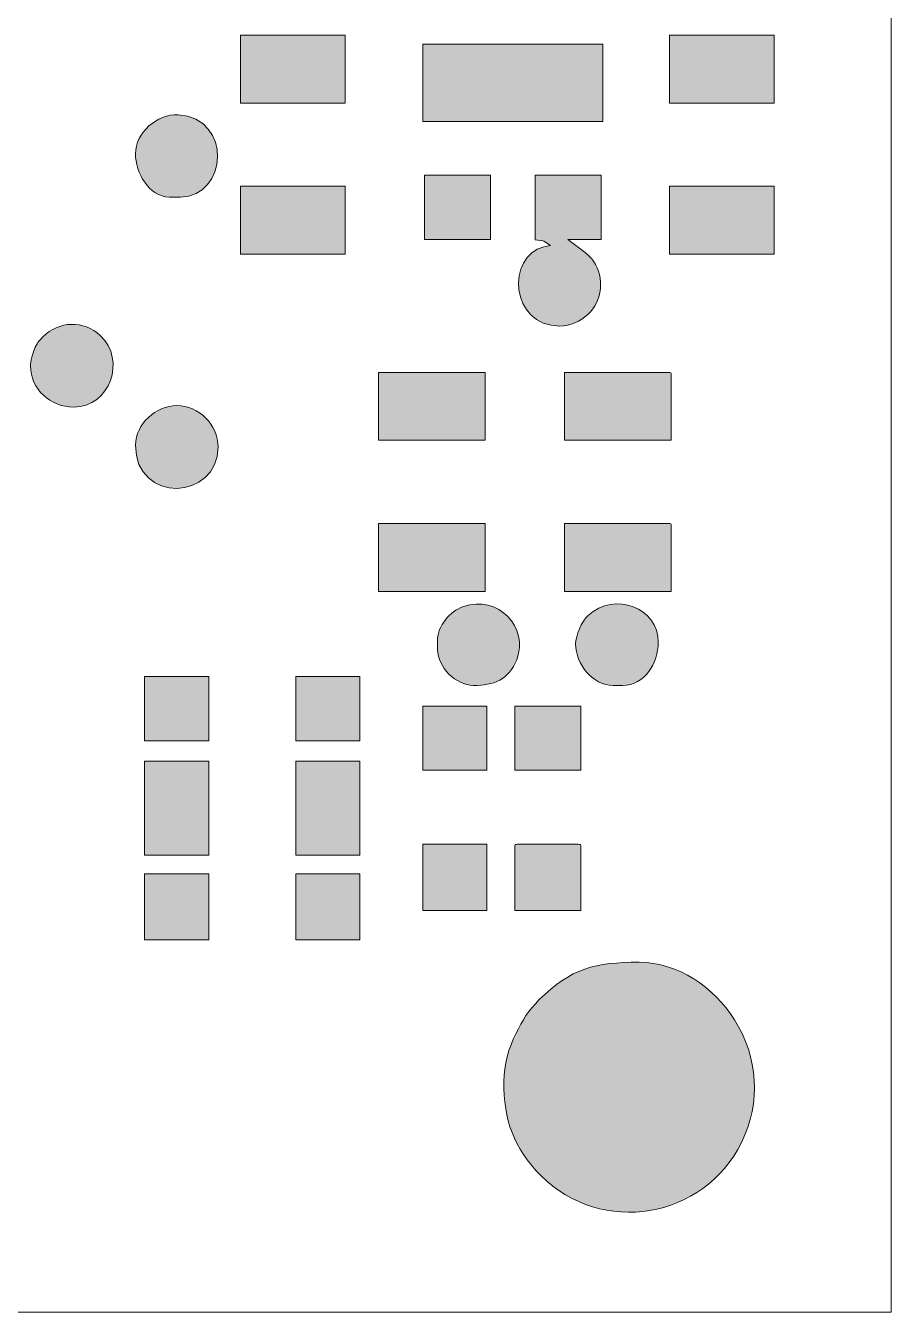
# Model space of a CAD drawing. Header units: centimetres. Extents: x 25 to 35.8, y -8.7 to 7.3.
# Drawn here: x 28.333 to 29.825, y -0.151 to 2.065 of the extents above; entities that cross this region are included whole.
import ezdxf

# ---------------------------------------------------------------- set-up
doc = ezdxf.new("R2010")
doc.units = ezdxf.units.CM
doc.header["$MEASUREMENT"] = 0
doc.layers.add('Layer 1', color=7, linetype='Continuous')

msp = doc.modelspace()

# ---------------------------------------------------------------- hatches: boundary and pattern name
at = {"layer": 'Layer 1', "true_color": 0x373435}
h = msp.add_hatch(color=250, dxfattribs=at)
edge = h.paths.add_edge_path()
edge.add_spline(control_points=[(28.70309, 1.93197), (28.70309, 1.93197), (28.88354, 1.93197), (28.88354, 1.93197), (28.88354, 1.93197), (28.88354, 2.04895), (28.88354, 2.04895), (28.88354, 2.04895), (28.70309, 2.04895), (28.70309, 2.04895), (28.70309, 2.04895), (28.70309, 1.93197), (28.70309, 1.93197)], knot_values=[0, 0, 0, 0, 0.25, 0.25, 0.25, 0.5, 0.5, 0.5, 0.75, 0.75, 0.75, 1, 1, 1, 1], degree=3, periodic=1)
h = msp.add_hatch(color=250, dxfattribs=at)
edge = h.paths.add_edge_path()
edge.add_spline(control_points=[(29.44264, 1.93197), (29.44264, 1.93197), (29.62309, 1.93197), (29.62309, 1.93197), (29.62309, 1.93197), (29.62309, 2.04895), (29.62309, 2.04895), (29.62309, 2.04895), (29.44264, 2.04895), (29.44264, 2.04895), (29.44264, 2.04895), (29.44264, 1.93197), (29.44264, 1.93197)], knot_values=[0, 0, 0, 0, 0.25, 0.25, 0.25, 0.5, 0.5, 0.5, 0.75, 0.75, 0.75, 1, 1, 1, 1], degree=3, periodic=1)
h = msp.add_hatch(color=250, dxfattribs=at)
edge = h.paths.add_edge_path()
edge.add_spline(control_points=[(29.01732, 1.90022), (29.01732, 1.90022), (29.3279, 1.90022), (29.3279, 1.90022), (29.3279, 1.90022), (29.3279, 2.03308), (29.3279, 2.03308), (29.3279, 2.03308), (29.01732, 2.03308), (29.01732, 2.03308), (29.01732, 2.03308), (29.01732, 1.90022), (29.01732, 1.90022)], knot_values=[0, 0, 0, 0, 0.25, 0.25, 0.25, 0.5, 0.5, 0.5, 0.75, 0.75, 0.75, 1, 1, 1, 1], degree=3, periodic=1)
h = msp.add_hatch(color=250, dxfattribs=at)
edge = h.paths.add_edge_path()
edge.add_spline(control_points=[(28.52217, 1.84443), (28.52217, 1.81273), (28.54528, 1.77007), (28.58065, 1.77007), (28.58065, 1.77007), (28.5997, 1.77007), (28.5997, 1.77007), (28.68032, 1.77007), (28.69069, 1.90595), (28.5956, 1.91158), (28.55984, 1.9137), (28.52217, 1.8808), (28.52217, 1.84443)], knot_values=[0, 0, 0, 0, 0.25, 0.25, 0.25, 0.5, 0.5, 0.5, 0.75, 0.75, 0.75, 1, 1, 1, 1], degree=3, periodic=1)
h = msp.add_hatch(color=250, dxfattribs=at)
edge = h.paths.add_edge_path()
edge.add_spline(control_points=[(29.0205, 1.69705), (29.0205, 1.69705), (29.13428, 1.69705), (29.13428, 1.69705), (29.13428, 1.69705), (29.13428, 1.80768), (29.13428, 1.80768), (29.13428, 1.80768), (29.0205, 1.80768), (29.0205, 1.80768), (29.0205, 1.80768), (29.0205, 1.69705), (29.0205, 1.69705)], knot_values=[0, 0, 0, 0, 0.25, 0.25, 0.25, 0.5, 0.5, 0.5, 0.75, 0.75, 0.75, 1, 1, 1, 1], degree=3, periodic=1)
h = msp.add_hatch(color=250, dxfattribs=at)
edge = h.paths.add_edge_path()
edge.add_spline(control_points=[(29.21094, 1.69643), (29.21094, 1.69643), (29.22438, 1.69465), (29.22438, 1.69465), (29.22547, 1.6943), (29.22671, 1.6937), (29.22768, 1.69308), (29.22768, 1.69308), (29.23764, 1.68669), (29.23764, 1.68669), (29.23764, 1.68669), (29.22611, 1.684), (29.22611, 1.684), (29.16082, 1.66879), (29.16738, 1.54784), (29.25355, 1.54784), (29.27073, 1.54784), (29.28929, 1.55632), (29.30182, 1.56787), (29.32711, 1.59118), (29.33108, 1.63114), (29.31163, 1.65936), (29.30812, 1.66445), (29.30191, 1.67061), (29.29722, 1.6745), (29.29722, 1.6745), (29.2671, 1.69705), (29.2671, 1.69705), (29.2671, 1.69705), (29.32473, 1.69705), (29.32473, 1.69705), (29.32473, 1.69705), (29.32473, 1.80768), (29.32473, 1.80768), (29.32473, 1.80768), (29.21094, 1.80768), (29.21094, 1.80768), (29.21094, 1.80768), (29.21094, 1.69643), (29.21094, 1.69643)], knot_values=[0, 0, 0, 0, 0.0769231, 0.0769231, 0.0769231, 0.1538462, 0.1538462, 0.1538462, 0.2307692, 0.2307692, 0.2307692, 0.3076923, 0.3076923, 0.3076923, 0.3846154, 0.3846154, 0.3846154, 0.4615385, 0.4615385, 0.4615385, 0.5384615, 0.5384615, 0.5384615, 0.6153846, 0.6153846, 0.6153846, 0.6923077, 0.6923077, 0.6923077, 0.7692308, 0.7692308, 0.7692308, 0.8461538, 0.8461538, 0.8461538, 0.9230769, 0.9230769, 0.9230769, 1, 1, 1, 1], degree=3, periodic=1)
h = msp.add_hatch(color=250, dxfattribs=at)
edge = h.paths.add_edge_path()
edge.add_spline(control_points=[(28.70309, 1.67165), (28.70309, 1.67165), (28.88354, 1.67165), (28.88354, 1.67165), (28.88354, 1.67165), (28.88354, 1.78864), (28.88354, 1.78864), (28.88354, 1.78864), (28.70309, 1.78864), (28.70309, 1.78864), (28.70309, 1.78864), (28.70309, 1.67165), (28.70309, 1.67165)], knot_values=[0, 0, 0, 0, 0.25, 0.25, 0.25, 0.5, 0.5, 0.5, 0.75, 0.75, 0.75, 1, 1, 1, 1], degree=3, periodic=1)
h = msp.add_hatch(color=250, dxfattribs=at)
edge = h.paths.add_edge_path()
edge.add_spline(control_points=[(29.44264, 1.67165), (29.44264, 1.67165), (29.62309, 1.67165), (29.62309, 1.67165), (29.62309, 1.67165), (29.62309, 1.78864), (29.62309, 1.78864), (29.62309, 1.78864), (29.44264, 1.78864), (29.44264, 1.78864), (29.44264, 1.78864), (29.44264, 1.67165), (29.44264, 1.67165)], knot_values=[0, 0, 0, 0, 0.25, 0.25, 0.25, 0.5, 0.5, 0.5, 0.75, 0.75, 0.75, 1, 1, 1, 1], degree=3, periodic=1)
h = msp.add_hatch(color=250, dxfattribs=at)
edge = h.paths.add_edge_path()
edge.add_spline(control_points=[(28.34125, 1.47935), (28.34125, 1.43908), (28.37597, 1.40816), (28.4156, 1.40816), (28.47839, 1.40816), (28.50678, 1.48956), (28.46158, 1.53141), (28.43271, 1.55815), (28.39038, 1.55688), (28.36265, 1.52914), (28.35535, 1.52185), (28.35225, 1.51777), (28.34807, 1.50821), (28.3453, 1.50186), (28.34125, 1.48621), (28.34125, 1.47935)], knot_values=[0, 0, 0, 0, 0.2, 0.2, 0.2, 0.4, 0.4, 0.4, 0.6, 0.6, 0.6, 0.8, 0.8, 0.8, 1, 1, 1, 1], degree=3, periodic=1)
h = msp.add_hatch(color=250, dxfattribs=at)
edge = h.paths.add_edge_path()
edge.add_spline(control_points=[(28.94115, 1.35102), (28.94115, 1.35102), (29.12476, 1.35102), (29.12476, 1.35102), (29.12476, 1.35102), (29.12476, 1.468), (29.12476, 1.468), (29.12476, 1.468), (28.94115, 1.468), (28.94115, 1.468), (28.94115, 1.468), (28.94115, 1.35102), (28.94115, 1.35102)], knot_values=[0, 0, 0, 0, 0.25, 0.25, 0.25, 0.5, 0.5, 0.5, 0.75, 0.75, 0.75, 1, 1, 1, 1], degree=3, periodic=1)
h = msp.add_hatch(color=250, dxfattribs=at)
edge = h.paths.add_edge_path()
edge.add_spline(control_points=[(29.26172, 1.35102), (29.26172, 1.35102), (29.44534, 1.35102), (29.44534, 1.35102), (29.44534, 1.35102), (29.44534, 1.46348), (29.44534, 1.46348), (29.44534, 1.46412), (29.44526, 1.46694), (29.44479, 1.46745), (29.44428, 1.46792), (29.44146, 1.468), (29.44082, 1.468), (29.44082, 1.468), (29.26172, 1.468), (29.26172, 1.468), (29.26172, 1.468), (29.26172, 1.35102), (29.26172, 1.35102)], knot_values=[0, 0, 0, 0, 0.1666667, 0.1666667, 0.1666667, 0.3333333, 0.3333333, 0.3333333, 0.5, 0.5, 0.5, 0.6666667, 0.6666667, 0.6666667, 0.8333333, 0.8333333, 0.8333333, 1, 1, 1, 1], degree=3, periodic=1)
h = msp.add_hatch(color=250, dxfattribs=at)
edge = h.paths.add_edge_path()
edge.add_spline(control_points=[(28.52217, 1.34284), (28.52217, 1.24054), (28.66453, 1.2475), (28.66453, 1.33967), (28.66453, 1.37756), (28.63124, 1.41086), (28.59335, 1.41086), (28.55788, 1.41086), (28.52217, 1.37911), (28.52217, 1.34284)], knot_values=[0, 0, 0, 0, 0.3333333, 0.3333333, 0.3333333, 0.6666667, 0.6666667, 0.6666667, 1, 1, 1, 1], degree=3, periodic=1)
h = msp.add_hatch(color=250, dxfattribs=at)
edge = h.paths.add_edge_path()
edge.add_spline(control_points=[(28.94115, 1.0907), (28.94115, 1.0907), (29.12476, 1.0907), (29.12476, 1.0907), (29.12476, 1.0907), (29.12476, 1.20768), (29.12476, 1.20768), (29.12476, 1.20768), (28.94115, 1.20768), (28.94115, 1.20768), (28.94115, 1.20768), (28.94115, 1.0907), (28.94115, 1.0907)], knot_values=[0, 0, 0, 0, 0.25, 0.25, 0.25, 0.5, 0.5, 0.5, 0.75, 0.75, 0.75, 1, 1, 1, 1], degree=3, periodic=1)
h = msp.add_hatch(color=250, dxfattribs=at)
edge = h.paths.add_edge_path()
edge.add_spline(control_points=[(29.26172, 1.0907), (29.26172, 1.0907), (29.44534, 1.0907), (29.44534, 1.0907), (29.44534, 1.0907), (29.44534, 1.20316), (29.44534, 1.20316), (29.44534, 1.2038), (29.44526, 1.20662), (29.44479, 1.20713), (29.44428, 1.2076), (29.44146, 1.20768), (29.44082, 1.20768), (29.44082, 1.20768), (29.26172, 1.20768), (29.26172, 1.20768), (29.26172, 1.20768), (29.26172, 1.0907), (29.26172, 1.0907)], knot_values=[0, 0, 0, 0, 0.1666667, 0.1666667, 0.1666667, 0.3333333, 0.3333333, 0.3333333, 0.5, 0.5, 0.5, 0.6666667, 0.6666667, 0.6666667, 0.8333333, 0.8333333, 0.8333333, 1, 1, 1, 1], degree=3, periodic=1)
h = msp.add_hatch(color=250, dxfattribs=at)
edge = h.paths.add_edge_path()
edge.add_spline(control_points=[(29.28077, 0.99998), (29.28077, 0.96577), (29.3098, 0.92879), (29.3456, 0.92879), (29.3456, 0.92879), (29.36147, 0.92879), (29.36147, 0.92879), (29.40028, 0.92879), (29.42312, 0.96773), (29.42312, 1.00316), (29.42312, 1.06252), (29.3485, 1.09128), (29.30216, 1.04942), (29.29113, 1.03945), (29.28077, 1.01492), (29.28077, 0.99998)], knot_values=[0, 0, 0, 0, 0.2, 0.2, 0.2, 0.4, 0.4, 0.4, 0.6, 0.6, 0.6, 0.8, 0.8, 0.8, 1, 1, 1, 1], degree=3, periodic=1)
h = msp.add_hatch(color=250, dxfattribs=at)
edge = h.paths.add_edge_path()
edge.add_spline(control_points=[(29.04272, 1.00633), (29.04272, 1.00633), (29.04272, 0.99046), (29.04272, 0.99046), (29.04272, 0.96098), (29.07489, 0.92879), (29.10437, 0.92879), (29.13994, 0.92879), (29.16527, 0.93832), (29.17914, 0.9732), (29.20133, 1.02897), (29.14625, 1.08555), (29.08729, 1.06481), (29.06408, 1.05665), (29.04272, 1.03163), (29.04272, 1.00633)], knot_values=[0, 0, 0, 0, 0.2, 0.2, 0.2, 0.4, 0.4, 0.4, 0.6, 0.6, 0.6, 0.8, 0.8, 0.8, 1, 1, 1, 1], degree=3, periodic=1)
h = msp.add_hatch(color=250, dxfattribs=at)
edge = h.paths.add_edge_path()
edge.add_spline(control_points=[(28.53804, 0.83356), (28.53804, 0.83356), (28.64866, 0.83356), (28.64866, 0.83356), (28.64866, 0.83356), (28.64866, 0.94419), (28.64866, 0.94419), (28.64866, 0.94419), (28.53804, 0.94419), (28.53804, 0.94419), (28.53804, 0.94419), (28.53804, 0.83356), (28.53804, 0.83356)], knot_values=[0, 0, 0, 0, 0.25, 0.25, 0.25, 0.5, 0.5, 0.5, 0.75, 0.75, 0.75, 1, 1, 1, 1], degree=3, periodic=1)
h = msp.add_hatch(color=250, dxfattribs=at)
edge = h.paths.add_edge_path()
edge.add_spline(control_points=[(28.79831, 0.83356), (28.79831, 0.83356), (28.90893, 0.83356), (28.90893, 0.83356), (28.90893, 0.83356), (28.90893, 0.94419), (28.90893, 0.94419), (28.90893, 0.94419), (28.79831, 0.94419), (28.79831, 0.94419), (28.79831, 0.94419), (28.79831, 0.83356), (28.79831, 0.83356)], knot_values=[0, 0, 0, 0, 0.25, 0.25, 0.25, 0.5, 0.5, 0.5, 0.75, 0.75, 0.75, 1, 1, 1, 1], degree=3, periodic=1)
h = msp.add_hatch(color=250, dxfattribs=at)
edge = h.paths.add_edge_path()
edge.add_spline(control_points=[(29.01732, 0.78276), (29.01732, 0.78276), (29.12794, 0.78276), (29.12794, 0.78276), (29.12794, 0.78276), (29.12794, 0.8934), (29.12794, 0.8934), (29.12794, 0.8934), (29.01732, 0.8934), (29.01732, 0.8934), (29.01732, 0.8934), (29.01732, 0.78276), (29.01732, 0.78276)], knot_values=[0, 0, 0, 0, 0.25, 0.25, 0.25, 0.5, 0.5, 0.5, 0.75, 0.75, 0.75, 1, 1, 1, 1], degree=3, periodic=1)
h = msp.add_hatch(color=250, dxfattribs=at)
edge = h.paths.add_edge_path()
edge.add_spline(control_points=[(29.17602, 0.78276), (29.17602, 0.78276), (29.28981, 0.78276), (29.28981, 0.78276), (29.28981, 0.78276), (29.28981, 0.8934), (29.28981, 0.8934), (29.28981, 0.8934), (29.17602, 0.8934), (29.17602, 0.8934), (29.17602, 0.8934), (29.17602, 0.78276), (29.17602, 0.78276)], knot_values=[0, 0, 0, 0, 0.25, 0.25, 0.25, 0.5, 0.5, 0.5, 0.75, 0.75, 0.75, 1, 1, 1, 1], degree=3, periodic=1)
h = msp.add_hatch(color=250, dxfattribs=at)
edge = h.paths.add_edge_path()
edge.add_spline(control_points=[(28.53804, 0.63673), (28.53804, 0.63673), (28.64866, 0.63673), (28.64866, 0.63673), (28.64866, 0.63673), (28.64866, 0.79816), (28.64866, 0.79816), (28.64866, 0.79816), (28.53804, 0.79816), (28.53804, 0.79816), (28.53804, 0.79816), (28.53804, 0.63673), (28.53804, 0.63673)], knot_values=[0, 0, 0, 0, 0.25, 0.25, 0.25, 0.5, 0.5, 0.5, 0.75, 0.75, 0.75, 1, 1, 1, 1], degree=3, periodic=1)
h = msp.add_hatch(color=250, dxfattribs=at)
edge = h.paths.add_edge_path()
edge.add_spline(control_points=[(28.79831, 0.63673), (28.79831, 0.63673), (28.90893, 0.63673), (28.90893, 0.63673), (28.90893, 0.63673), (28.90893, 0.79816), (28.90893, 0.79816), (28.90893, 0.79816), (28.79831, 0.79816), (28.79831, 0.79816), (28.79831, 0.79816), (28.79831, 0.63673), (28.79831, 0.63673)], knot_values=[0, 0, 0, 0, 0.25, 0.25, 0.25, 0.5, 0.5, 0.5, 0.75, 0.75, 0.75, 1, 1, 1, 1], degree=3, periodic=1)
h = msp.add_hatch(color=250, dxfattribs=at)
edge = h.paths.add_edge_path()
edge.add_spline(control_points=[(29.01732, 0.54149), (29.01732, 0.54149), (29.12794, 0.54149), (29.12794, 0.54149), (29.12794, 0.54149), (29.12794, 0.6553), (29.12794, 0.6553), (29.12794, 0.6553), (29.01732, 0.6553), (29.01732, 0.6553), (29.01732, 0.6553), (29.01732, 0.54149), (29.01732, 0.54149)], knot_values=[0, 0, 0, 0, 0.25, 0.25, 0.25, 0.5, 0.5, 0.5, 0.75, 0.75, 0.75, 1, 1, 1, 1], degree=3, periodic=1)
h = msp.add_hatch(color=250, dxfattribs=at)
edge = h.paths.add_edge_path()
edge.add_spline(control_points=[(29.17602, 0.54149), (29.17602, 0.54149), (29.28981, 0.54149), (29.28981, 0.54149), (29.28981, 0.54149), (29.28981, 0.65078), (29.28981, 0.65078), (29.28981, 0.65142), (29.28973, 0.65424), (29.28926, 0.65475), (29.28875, 0.65522), (29.28593, 0.6553), (29.28529, 0.6553), (29.28529, 0.6553), (29.18055, 0.6553), (29.18055, 0.6553), (29.17991, 0.6553), (29.17708, 0.65522), (29.17657, 0.65474), (29.1761, 0.65424), (29.17602, 0.65142), (29.17602, 0.65078), (29.17602, 0.65078), (29.17602, 0.54149), (29.17602, 0.54149)], knot_values=[0, 0, 0, 0, 0.125, 0.125, 0.125, 0.25, 0.25, 0.25, 0.375, 0.375, 0.375, 0.5, 0.5, 0.5, 0.625, 0.625, 0.625, 0.75, 0.75, 0.75, 0.875, 0.875, 0.875, 1, 1, 1, 1], degree=3, periodic=1)
h = msp.add_hatch(color=250, dxfattribs=at)
edge = h.paths.add_edge_path()
edge.add_spline(control_points=[(28.53804, 0.4907), (28.53804, 0.4907), (28.64866, 0.4907), (28.64866, 0.4907), (28.64866, 0.4907), (28.64866, 0.60451), (28.64866, 0.60451), (28.64866, 0.60451), (28.53804, 0.60451), (28.53804, 0.60451), (28.53804, 0.60451), (28.53804, 0.4907), (28.53804, 0.4907)], knot_values=[0, 0, 0, 0, 0.25, 0.25, 0.25, 0.5, 0.5, 0.5, 0.75, 0.75, 0.75, 1, 1, 1, 1], degree=3, periodic=1)
h = msp.add_hatch(color=250, dxfattribs=at)
edge = h.paths.add_edge_path()
edge.add_spline(control_points=[(28.79831, 0.4907), (28.79831, 0.4907), (28.90893, 0.4907), (28.90893, 0.4907), (28.90893, 0.4907), (28.90893, 0.60451), (28.90893, 0.60451), (28.90893, 0.60451), (28.79831, 0.60451), (28.79831, 0.60451), (28.79831, 0.60451), (28.79831, 0.4907), (28.79831, 0.4907)], knot_values=[0, 0, 0, 0, 0.25, 0.25, 0.25, 0.5, 0.5, 0.5, 0.75, 0.75, 0.75, 1, 1, 1, 1], degree=3, periodic=1)
h = msp.add_hatch(color=250, dxfattribs=at)
edge = h.paths.add_edge_path()
edge.add_spline(control_points=[(29.15698, 0.2476), (29.15698, 0.1804), (29.17342, 0.13224), (29.22089, 0.08477), (29.32556, -0.01993), (29.50163, 0.00984), (29.56654, 0.1418), (29.60053, 0.21088), (29.59545, 0.28841), (29.55443, 0.35324), (29.51919, 0.40895), (29.45768, 0.45213), (29.39003, 0.45213), (29.31505, 0.45213), (29.2727, 0.44194), (29.21818, 0.38772), (29.19875, 0.36841), (29.18984, 0.3533), (29.17758, 0.32898), (29.16587, 0.30573), (29.15698, 0.27384), (29.15698, 0.2476)], knot_values=[0, 0, 0, 0, 0.1428571, 0.1428571, 0.1428571, 0.2857143, 0.2857143, 0.2857143, 0.4285714, 0.4285714, 0.4285714, 0.5714286, 0.5714286, 0.5714286, 0.7142857, 0.7142857, 0.7142857, 0.8571429, 0.8571429, 0.8571429, 1, 1, 1, 1], degree=3, periodic=1)

# ---------------------------------------------------------------- linework, layer by layer
at = {"layer": 'Layer 1', "color": 250, "lineweight": 9}
for points, knots in [([(24.98677, 7.2733), (24.98677, 7.2733), (24.98677, -0.1507), (24.98677, -0.1507), (24.98677, -0.1507), (29.82471, -0.1507), (29.82471, -0.1507), (29.82471, -0.1507), (29.82471, 7.2733), (29.82471, 7.2733), (29.82471, 7.2733), (24.98677, 7.2733), (24.98677, 7.2733)], [0, 0, 0, 0, 0.25, 0.25, 0.25, 0.5, 0.5, 0.5, 0.75, 0.75, 0.75, 1, 1, 1, 1]), ([(28.70309, 1.93197), (28.70309, 1.93197), (28.88354, 1.93197), (28.88354, 1.93197), (28.88354, 1.93197), (28.88354, 2.04895), (28.88354, 2.04895), (28.88354, 2.04895), (28.70309, 2.04895), (28.70309, 2.04895), (28.70309, 2.04895), (28.70309, 1.93197), (28.70309, 1.93197)], [0, 0, 0, 0, 0.25, 0.25, 0.25, 0.5, 0.5, 0.5, 0.75, 0.75, 0.75, 1, 1, 1, 1]), ([(29.44264, 1.93197), (29.44264, 1.93197), (29.62309, 1.93197), (29.62309, 1.93197), (29.62309, 1.93197), (29.62309, 2.04895), (29.62309, 2.04895), (29.62309, 2.04895), (29.44264, 2.04895), (29.44264, 2.04895), (29.44264, 2.04895), (29.44264, 1.93197), (29.44264, 1.93197)], [0, 0, 0, 0, 0.25, 0.25, 0.25, 0.5, 0.5, 0.5, 0.75, 0.75, 0.75, 1, 1, 1, 1]), ([(29.01732, 1.90022), (29.01732, 1.90022), (29.3279, 1.90022), (29.3279, 1.90022), (29.3279, 1.90022), (29.3279, 2.03308), (29.3279, 2.03308), (29.3279, 2.03308), (29.01732, 2.03308), (29.01732, 2.03308), (29.01732, 2.03308), (29.01732, 1.90022), (29.01732, 1.90022)], [0, 0, 0, 0, 0.25, 0.25, 0.25, 0.5, 0.5, 0.5, 0.75, 0.75, 0.75, 1, 1, 1, 1]), ([(28.52217, 1.84443), (28.52217, 1.81273), (28.54528, 1.77007), (28.58065, 1.77007), (28.58065, 1.77007), (28.5997, 1.77007), (28.5997, 1.77007), (28.68032, 1.77007), (28.69069, 1.90595), (28.5956, 1.91158), (28.55984, 1.9137), (28.52217, 1.8808), (28.52217, 1.84443)], [0, 0, 0, 0, 0.25, 0.25, 0.25, 0.5, 0.5, 0.5, 0.75, 0.75, 0.75, 1, 1, 1, 1]), ([(29.0205, 1.69705), (29.0205, 1.69705), (29.13428, 1.69705), (29.13428, 1.69705), (29.13428, 1.69705), (29.13428, 1.80768), (29.13428, 1.80768), (29.13428, 1.80768), (29.0205, 1.80768), (29.0205, 1.80768), (29.0205, 1.80768), (29.0205, 1.69705), (29.0205, 1.69705)], [0, 0, 0, 0, 0.25, 0.25, 0.25, 0.5, 0.5, 0.5, 0.75, 0.75, 0.75, 1, 1, 1, 1]), ([(29.21094, 1.69643), (29.21094, 1.69643), (29.22438, 1.69465), (29.22438, 1.69465), (29.22547, 1.6943), (29.22671, 1.6937), (29.22768, 1.69308), (29.22768, 1.69308), (29.23764, 1.68669), (29.23764, 1.68669), (29.23764, 1.68669), (29.22611, 1.684), (29.22611, 1.684), (29.16082, 1.66879), (29.16738, 1.54784), (29.25355, 1.54784), (29.27073, 1.54784), (29.28929, 1.55632), (29.30182, 1.56787), (29.32711, 1.59118), (29.33108, 1.63114), (29.31163, 1.65936), (29.30812, 1.66445), (29.30191, 1.67061), (29.29722, 1.6745), (29.29722, 1.6745), (29.2671, 1.69705), (29.2671, 1.69705), (29.2671, 1.69705), (29.32473, 1.69705), (29.32473, 1.69705), (29.32473, 1.69705), (29.32473, 1.80768), (29.32473, 1.80768), (29.32473, 1.80768), (29.21094, 1.80768), (29.21094, 1.80768), (29.21094, 1.80768), (29.21094, 1.69643), (29.21094, 1.69643)], [0, 0, 0, 0, 0.0769231, 0.0769231, 0.0769231, 0.1538462, 0.1538462, 0.1538462, 0.2307692, 0.2307692, 0.2307692, 0.3076923, 0.3076923, 0.3076923, 0.3846154, 0.3846154, 0.3846154, 0.4615385, 0.4615385, 0.4615385, 0.5384615, 0.5384615, 0.5384615, 0.6153846, 0.6153846, 0.6153846, 0.6923077, 0.6923077, 0.6923077, 0.7692308, 0.7692308, 0.7692308, 0.8461538, 0.8461538, 0.8461538, 0.9230769, 0.9230769, 0.9230769, 1, 1, 1, 1]), ([(28.70309, 1.67165), (28.70309, 1.67165), (28.88354, 1.67165), (28.88354, 1.67165), (28.88354, 1.67165), (28.88354, 1.78864), (28.88354, 1.78864), (28.88354, 1.78864), (28.70309, 1.78864), (28.70309, 1.78864), (28.70309, 1.78864), (28.70309, 1.67165), (28.70309, 1.67165)], [0, 0, 0, 0, 0.25, 0.25, 0.25, 0.5, 0.5, 0.5, 0.75, 0.75, 0.75, 1, 1, 1, 1]), ([(29.44264, 1.67165), (29.44264, 1.67165), (29.62309, 1.67165), (29.62309, 1.67165), (29.62309, 1.67165), (29.62309, 1.78864), (29.62309, 1.78864), (29.62309, 1.78864), (29.44264, 1.78864), (29.44264, 1.78864), (29.44264, 1.78864), (29.44264, 1.67165), (29.44264, 1.67165)], [0, 0, 0, 0, 0.25, 0.25, 0.25, 0.5, 0.5, 0.5, 0.75, 0.75, 0.75, 1, 1, 1, 1]), ([(28.34125, 1.47935), (28.34125, 1.43908), (28.37597, 1.40816), (28.4156, 1.40816), (28.47839, 1.40816), (28.50678, 1.48956), (28.46158, 1.53141), (28.43271, 1.55815), (28.39038, 1.55688), (28.36265, 1.52914), (28.35535, 1.52185), (28.35225, 1.51777), (28.34807, 1.50821), (28.3453, 1.50186), (28.34125, 1.48621), (28.34125, 1.47935)], [0, 0, 0, 0, 0.2, 0.2, 0.2, 0.4, 0.4, 0.4, 0.6, 0.6, 0.6, 0.8, 0.8, 0.8, 1, 1, 1, 1]), ([(28.94115, 1.35102), (28.94115, 1.35102), (29.12476, 1.35102), (29.12476, 1.35102), (29.12476, 1.35102), (29.12476, 1.468), (29.12476, 1.468), (29.12476, 1.468), (28.94115, 1.468), (28.94115, 1.468), (28.94115, 1.468), (28.94115, 1.35102), (28.94115, 1.35102)], [0, 0, 0, 0, 0.25, 0.25, 0.25, 0.5, 0.5, 0.5, 0.75, 0.75, 0.75, 1, 1, 1, 1]), ([(29.26172, 1.35102), (29.26172, 1.35102), (29.44534, 1.35102), (29.44534, 1.35102), (29.44534, 1.35102), (29.44534, 1.46348), (29.44534, 1.46348), (29.44534, 1.46412), (29.44526, 1.46694), (29.44479, 1.46745), (29.44428, 1.46792), (29.44146, 1.468), (29.44082, 1.468), (29.44082, 1.468), (29.26172, 1.468), (29.26172, 1.468), (29.26172, 1.468), (29.26172, 1.35102), (29.26172, 1.35102)], [0, 0, 0, 0, 0.1666667, 0.1666667, 0.1666667, 0.3333333, 0.3333333, 0.3333333, 0.5, 0.5, 0.5, 0.6666667, 0.6666667, 0.6666667, 0.8333333, 0.8333333, 0.8333333, 1, 1, 1, 1]), ([(28.52217, 1.34284), (28.52217, 1.24054), (28.66453, 1.2475), (28.66453, 1.33967), (28.66453, 1.37756), (28.63124, 1.41086), (28.59335, 1.41086), (28.55788, 1.41086), (28.52217, 1.37911), (28.52217, 1.34284)], [0, 0, 0, 0, 0.3333333, 0.3333333, 0.3333333, 0.6666667, 0.6666667, 0.6666667, 1, 1, 1, 1]), ([(28.94115, 1.0907), (28.94115, 1.0907), (29.12476, 1.0907), (29.12476, 1.0907), (29.12476, 1.0907), (29.12476, 1.20768), (29.12476, 1.20768), (29.12476, 1.20768), (28.94115, 1.20768), (28.94115, 1.20768), (28.94115, 1.20768), (28.94115, 1.0907), (28.94115, 1.0907)], [0, 0, 0, 0, 0.25, 0.25, 0.25, 0.5, 0.5, 0.5, 0.75, 0.75, 0.75, 1, 1, 1, 1]), ([(29.26172, 1.0907), (29.26172, 1.0907), (29.44534, 1.0907), (29.44534, 1.0907), (29.44534, 1.0907), (29.44534, 1.20316), (29.44534, 1.20316), (29.44534, 1.2038), (29.44526, 1.20662), (29.44479, 1.20713), (29.44428, 1.2076), (29.44146, 1.20768), (29.44082, 1.20768), (29.44082, 1.20768), (29.26172, 1.20768), (29.26172, 1.20768), (29.26172, 1.20768), (29.26172, 1.0907), (29.26172, 1.0907)], [0, 0, 0, 0, 0.1666667, 0.1666667, 0.1666667, 0.3333333, 0.3333333, 0.3333333, 0.5, 0.5, 0.5, 0.6666667, 0.6666667, 0.6666667, 0.8333333, 0.8333333, 0.8333333, 1, 1, 1, 1]), ([(29.28077, 0.99998), (29.28077, 0.96577), (29.3098, 0.92879), (29.3456, 0.92879), (29.3456, 0.92879), (29.36147, 0.92879), (29.36147, 0.92879), (29.40028, 0.92879), (29.42312, 0.96773), (29.42312, 1.00316), (29.42312, 1.06252), (29.3485, 1.09128), (29.30216, 1.04942), (29.29113, 1.03945), (29.28077, 1.01492), (29.28077, 0.99998)], [0, 0, 0, 0, 0.2, 0.2, 0.2, 0.4, 0.4, 0.4, 0.6, 0.6, 0.6, 0.8, 0.8, 0.8, 1, 1, 1, 1]), ([(29.04272, 1.00633), (29.04272, 1.00633), (29.04272, 0.99046), (29.04272, 0.99046), (29.04272, 0.96098), (29.07489, 0.92879), (29.10437, 0.92879), (29.13994, 0.92879), (29.16527, 0.93832), (29.17914, 0.9732), (29.20133, 1.02897), (29.14625, 1.08555), (29.08729, 1.06481), (29.06408, 1.05665), (29.04272, 1.03163), (29.04272, 1.00633)], [0, 0, 0, 0, 0.2, 0.2, 0.2, 0.4, 0.4, 0.4, 0.6, 0.6, 0.6, 0.8, 0.8, 0.8, 1, 1, 1, 1]), ([(28.53804, 0.83356), (28.53804, 0.83356), (28.64866, 0.83356), (28.64866, 0.83356), (28.64866, 0.83356), (28.64866, 0.94419), (28.64866, 0.94419), (28.64866, 0.94419), (28.53804, 0.94419), (28.53804, 0.94419), (28.53804, 0.94419), (28.53804, 0.83356), (28.53804, 0.83356)], [0, 0, 0, 0, 0.25, 0.25, 0.25, 0.5, 0.5, 0.5, 0.75, 0.75, 0.75, 1, 1, 1, 1]), ([(28.79831, 0.83356), (28.79831, 0.83356), (28.90893, 0.83356), (28.90893, 0.83356), (28.90893, 0.83356), (28.90893, 0.94419), (28.90893, 0.94419), (28.90893, 0.94419), (28.79831, 0.94419), (28.79831, 0.94419), (28.79831, 0.94419), (28.79831, 0.83356), (28.79831, 0.83356)], [0, 0, 0, 0, 0.25, 0.25, 0.25, 0.5, 0.5, 0.5, 0.75, 0.75, 0.75, 1, 1, 1, 1]), ([(29.01732, 0.78276), (29.01732, 0.78276), (29.12794, 0.78276), (29.12794, 0.78276), (29.12794, 0.78276), (29.12794, 0.8934), (29.12794, 0.8934), (29.12794, 0.8934), (29.01732, 0.8934), (29.01732, 0.8934), (29.01732, 0.8934), (29.01732, 0.78276), (29.01732, 0.78276)], [0, 0, 0, 0, 0.25, 0.25, 0.25, 0.5, 0.5, 0.5, 0.75, 0.75, 0.75, 1, 1, 1, 1]), ([(29.17602, 0.78276), (29.17602, 0.78276), (29.28981, 0.78276), (29.28981, 0.78276), (29.28981, 0.78276), (29.28981, 0.8934), (29.28981, 0.8934), (29.28981, 0.8934), (29.17602, 0.8934), (29.17602, 0.8934), (29.17602, 0.8934), (29.17602, 0.78276), (29.17602, 0.78276)], [0, 0, 0, 0, 0.25, 0.25, 0.25, 0.5, 0.5, 0.5, 0.75, 0.75, 0.75, 1, 1, 1, 1]), ([(28.53804, 0.63673), (28.53804, 0.63673), (28.64866, 0.63673), (28.64866, 0.63673), (28.64866, 0.63673), (28.64866, 0.79816), (28.64866, 0.79816), (28.64866, 0.79816), (28.53804, 0.79816), (28.53804, 0.79816), (28.53804, 0.79816), (28.53804, 0.63673), (28.53804, 0.63673)], [0, 0, 0, 0, 0.25, 0.25, 0.25, 0.5, 0.5, 0.5, 0.75, 0.75, 0.75, 1, 1, 1, 1]), ([(28.79831, 0.63673), (28.79831, 0.63673), (28.90893, 0.63673), (28.90893, 0.63673), (28.90893, 0.63673), (28.90893, 0.79816), (28.90893, 0.79816), (28.90893, 0.79816), (28.79831, 0.79816), (28.79831, 0.79816), (28.79831, 0.79816), (28.79831, 0.63673), (28.79831, 0.63673)], [0, 0, 0, 0, 0.25, 0.25, 0.25, 0.5, 0.5, 0.5, 0.75, 0.75, 0.75, 1, 1, 1, 1]), ([(29.01732, 0.54149), (29.01732, 0.54149), (29.12794, 0.54149), (29.12794, 0.54149), (29.12794, 0.54149), (29.12794, 0.6553), (29.12794, 0.6553), (29.12794, 0.6553), (29.01732, 0.6553), (29.01732, 0.6553), (29.01732, 0.6553), (29.01732, 0.54149), (29.01732, 0.54149)], [0, 0, 0, 0, 0.25, 0.25, 0.25, 0.5, 0.5, 0.5, 0.75, 0.75, 0.75, 1, 1, 1, 1]), ([(29.17602, 0.54149), (29.17602, 0.54149), (29.28981, 0.54149), (29.28981, 0.54149), (29.28981, 0.54149), (29.28981, 0.65078), (29.28981, 0.65078), (29.28981, 0.65142), (29.28973, 0.65424), (29.28926, 0.65475), (29.28875, 0.65522), (29.28593, 0.6553), (29.28529, 0.6553), (29.28529, 0.6553), (29.18055, 0.6553), (29.18055, 0.6553), (29.17991, 0.6553), (29.17708, 0.65522), (29.17657, 0.65474), (29.1761, 0.65424), (29.17602, 0.65142), (29.17602, 0.65078), (29.17602, 0.65078), (29.17602, 0.54149), (29.17602, 0.54149)], [0, 0, 0, 0, 0.125, 0.125, 0.125, 0.25, 0.25, 0.25, 0.375, 0.375, 0.375, 0.5, 0.5, 0.5, 0.625, 0.625, 0.625, 0.75, 0.75, 0.75, 0.875, 0.875, 0.875, 1, 1, 1, 1]), ([(28.53804, 0.4907), (28.53804, 0.4907), (28.64866, 0.4907), (28.64866, 0.4907), (28.64866, 0.4907), (28.64866, 0.60451), (28.64866, 0.60451), (28.64866, 0.60451), (28.53804, 0.60451), (28.53804, 0.60451), (28.53804, 0.60451), (28.53804, 0.4907), (28.53804, 0.4907)], [0, 0, 0, 0, 0.25, 0.25, 0.25, 0.5, 0.5, 0.5, 0.75, 0.75, 0.75, 1, 1, 1, 1]), ([(28.79831, 0.4907), (28.79831, 0.4907), (28.90893, 0.4907), (28.90893, 0.4907), (28.90893, 0.4907), (28.90893, 0.60451), (28.90893, 0.60451), (28.90893, 0.60451), (28.79831, 0.60451), (28.79831, 0.60451), (28.79831, 0.60451), (28.79831, 0.4907), (28.79831, 0.4907)], [0, 0, 0, 0, 0.25, 0.25, 0.25, 0.5, 0.5, 0.5, 0.75, 0.75, 0.75, 1, 1, 1, 1]), ([(29.15698, 0.2476), (29.15698, 0.1804), (29.17342, 0.13224), (29.22089, 0.08477), (29.32556, -0.01993), (29.50163, 0.00984), (29.56654, 0.1418), (29.60053, 0.21088), (29.59545, 0.28841), (29.55443, 0.35324), (29.51919, 0.40895), (29.45768, 0.45213), (29.39003, 0.45213), (29.31505, 0.45213), (29.2727, 0.44194), (29.21818, 0.38772), (29.19875, 0.36841), (29.18984, 0.3533), (29.17758, 0.32898), (29.16587, 0.30573), (29.15698, 0.27384), (29.15698, 0.2476)], [0, 0, 0, 0, 0.1428571, 0.1428571, 0.1428571, 0.2857143, 0.2857143, 0.2857143, 0.4285714, 0.4285714, 0.4285714, 0.5714286, 0.5714286, 0.5714286, 0.7142857, 0.7142857, 0.7142857, 0.8571429, 0.8571429, 0.8571429, 1, 1, 1, 1])]:
    msp.add_open_spline(points, degree=3, knots=knots, dxfattribs=at)

doc.saveas('drawing.dxf')
